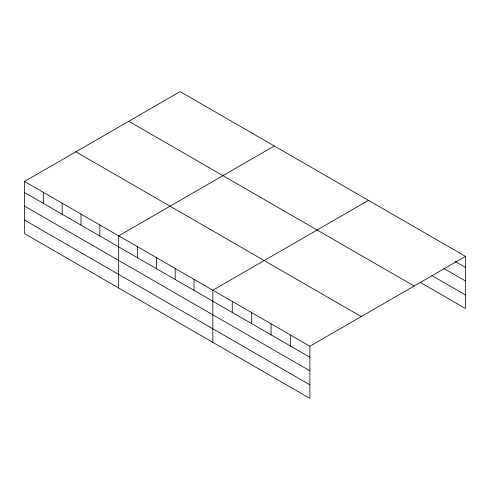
<?xml version="1.0" encoding="UTF-8"?>
<svg xmlns="http://www.w3.org/2000/svg" width="490" height="490" viewBox="0 0 490 490"><rect width="100%" height="100%" fill="white"/><g stroke="black" fill="none" stroke-linecap="round" stroke-linejoin="round"><path stroke-width="0.73" d="M24.5 181.465L309.876 346.228L309.876 398.382L24.5 233.62L24.5 181.465L180.124 91.618L465.5 256.38L465.5 308.535L420.218 282.393M274.296 145.989L118.672 235.837L118.672 287.991M368.474 200.361L212.85 290.209L212.85 342.363M309.876 346.228L465.5 256.38M455.149 261.427L465.5 267.405M443.505 268.275L465.5 280.978M431.862 275.539L465.5 294.962M128.766 121.269L414.142 286.031M75.858 151.814L361.234 316.577M24.5 192.49L309.876 357.253M24.5 206.063L309.876 370.826M24.5 220.047L309.876 384.809M290.472 335.025L290.472 346.044M271.068 323.823L271.068 334.841M251.658 312.614L251.658 323.639M232.254 301.411L232.254 312.436M194.016 279.337L194.016 290.356M175.181 268.459L175.181 279.484M156.347 257.587L156.347 268.606M137.512 246.715L137.512 257.734M99.838 224.965L99.838 235.984M81.003 214.087L81.003 225.112M62.169 203.215L62.169 214.234M43.334 192.343L43.334 203.362"/></g></svg>
